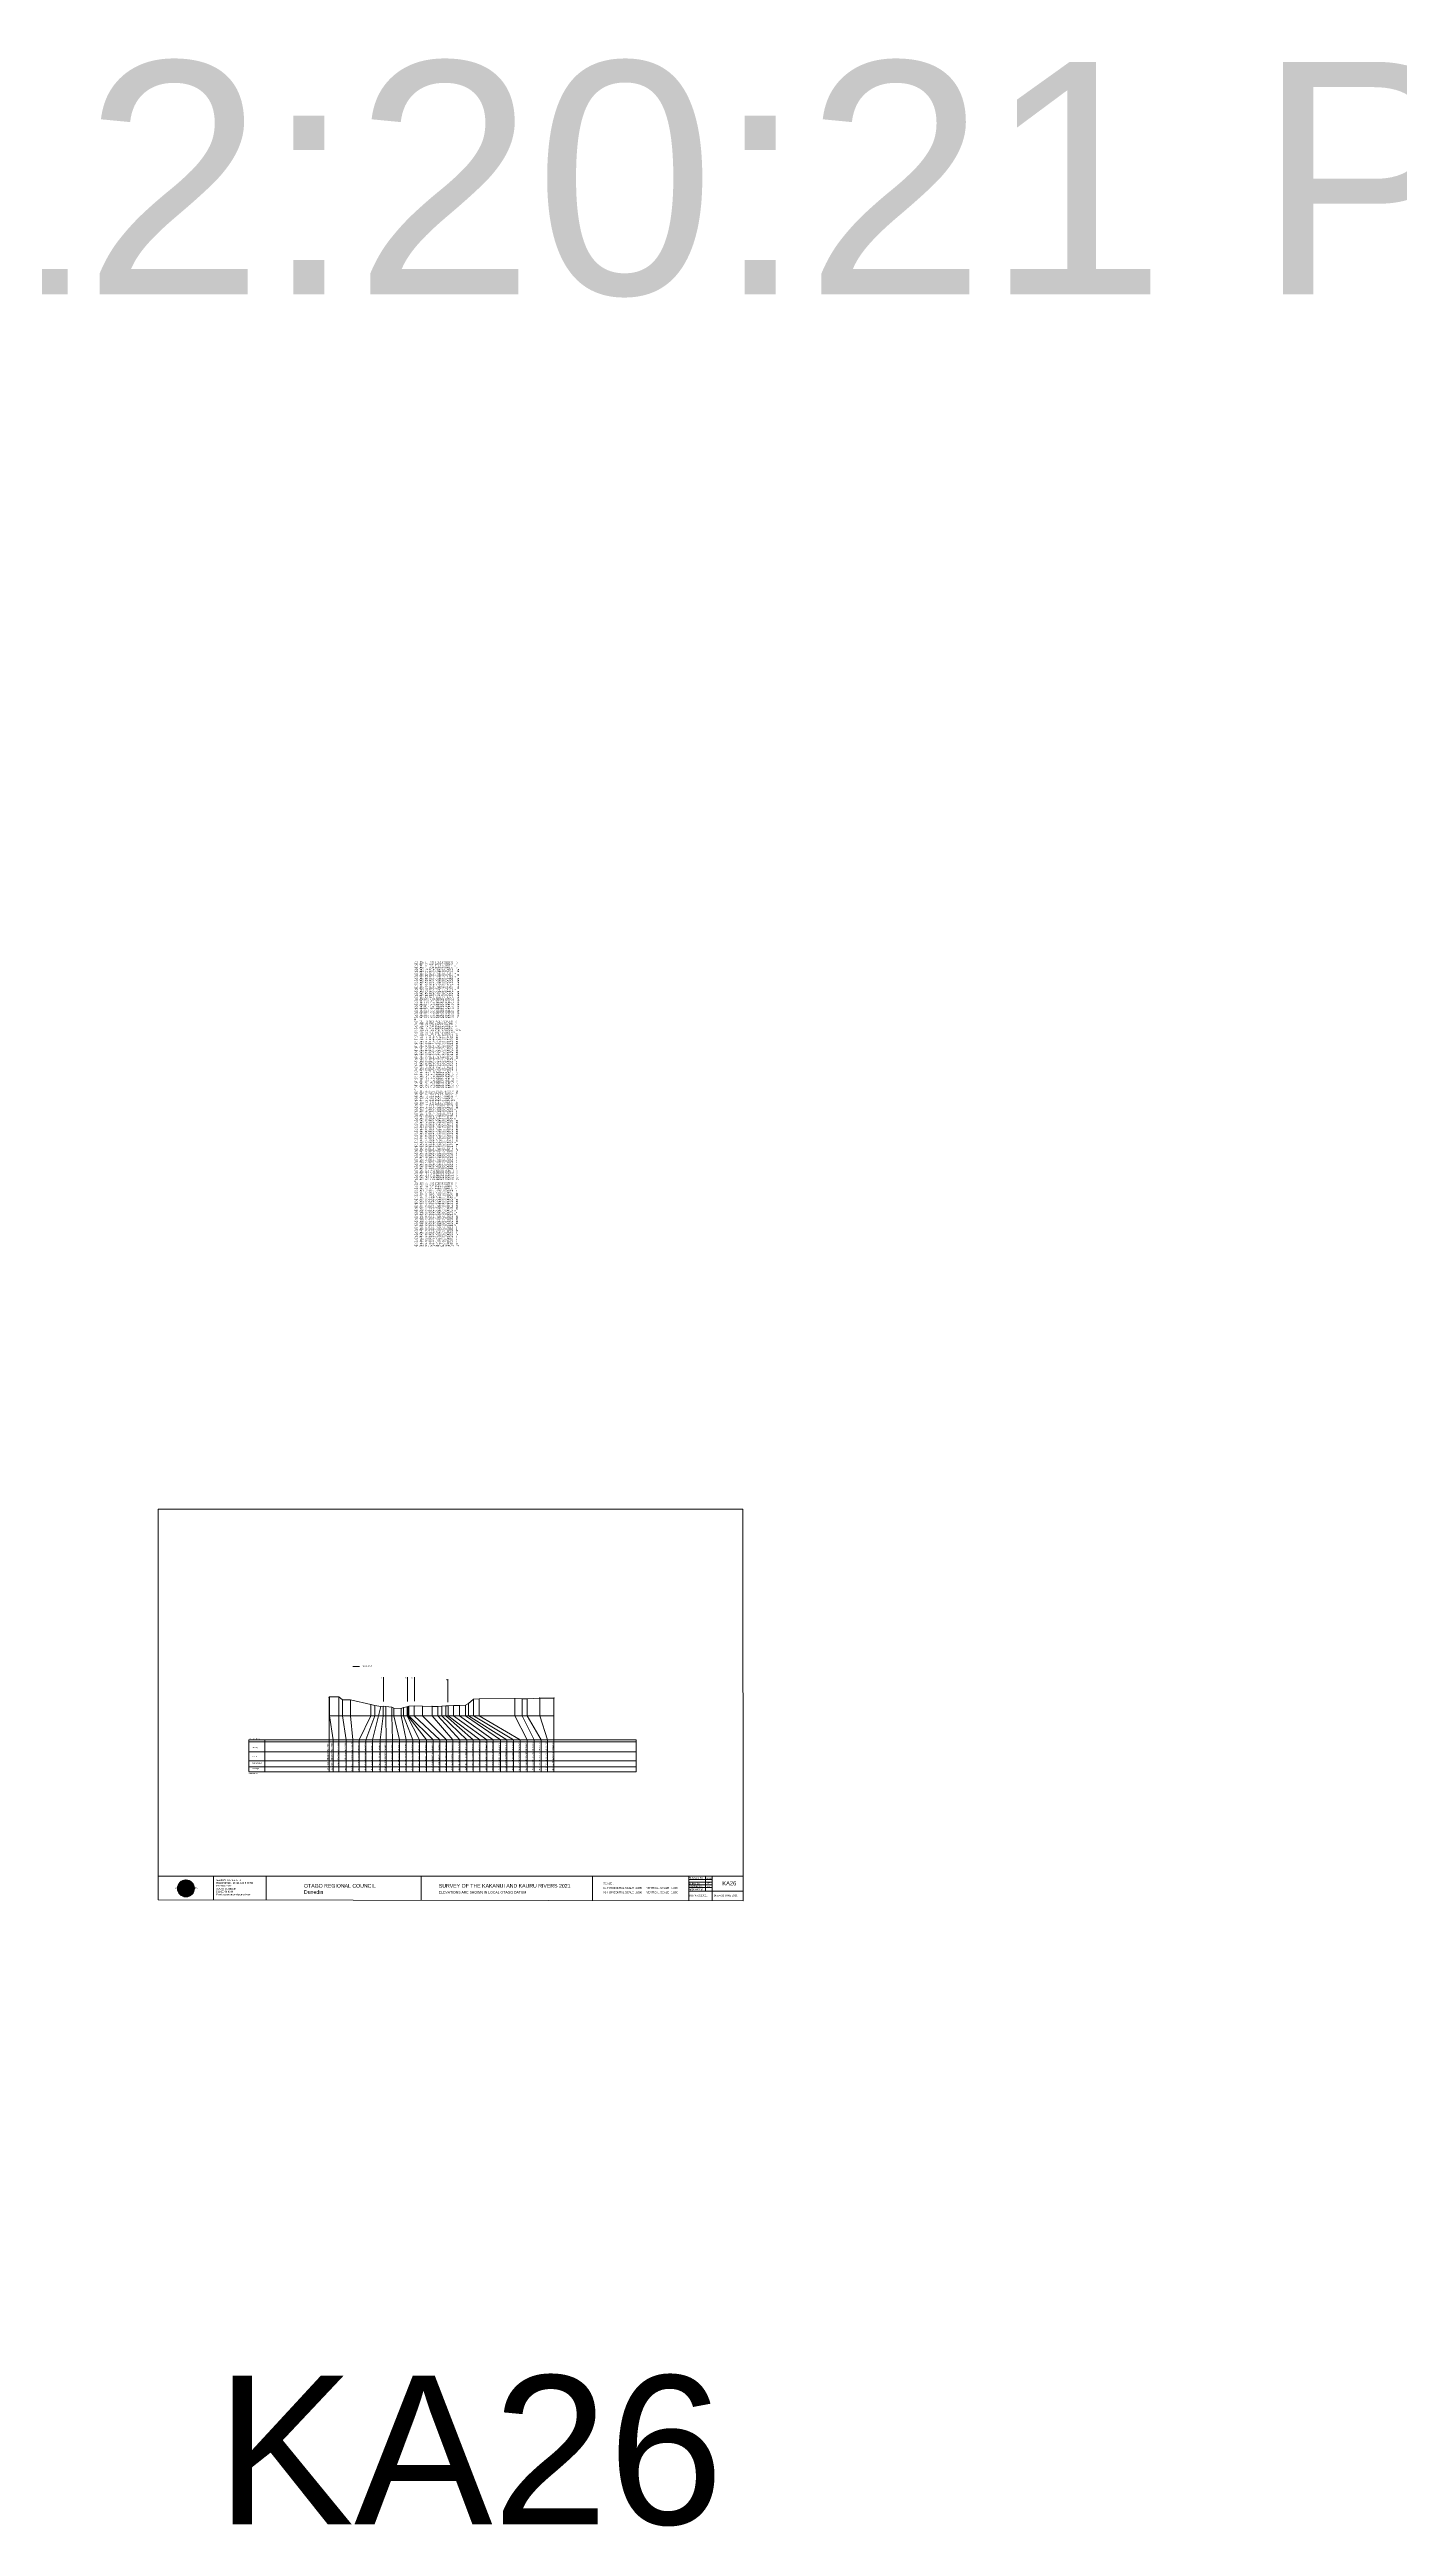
# Model space of a CAD drawing. Header units: millimetres. Extents: x -4102225 to 9709333, y -443196 to 2258209.
# Drawn here: x -620504 to -39475, y -213584 to 852398 of the extents above; entities that cross this region are included whole.
import ezdxf

# ---------------------------------------------------------------- set-up
doc = ezdxf.new("R2010")
doc.units = ezdxf.units.MM
doc.header["$PDMODE"] = 35
doc.header["$PDSIZE"] = 20
doc.layers.get('0').update_dxf_attribs({"lineweight": 0})
doc.layers.add('geo', color=7, linetype='Continuous', lineweight=0)
doc.styles.get("Standard").update_dxf_attribs({"font": 'arial.ttf'})

# ---------------------------------------------------------------- blocks, each defined once
blk = doc.blocks.new('Geomatics_Circle_SPT')
at = {"layer": 'geo', "color": 2, "linetype": 'Continuous', "lineweight": 0}
for p, q in [((0, 25.2), (-25.2, 0)), ((-24.7, 4.9), (-4.9, 24.7)), ((-24.7, -4.9), (4.9, 24.7)), ((4.9, -24.7), (-24.7, 4.9)), ((-24.7, 0), (0, -24.7)), ((-9.7, 23.3), (-23.3, 9.6)), ((9.7, 23.3), (-23.3, -9.7)), ((-23.3, 9.7), (9.7, -23.3)), ((-21, 14), (-14, 21)), ((-21, -14), (14, 21)), ((14, -21), (-21, 14)), ((0, 0), (-17.8, 17.8)), ((0, 0), (-17.8, -17.8)), ((-14, 21), (21, -14)), ((21, 14), (-14, -21)), ((23.3, -9.7), (-9.7, 23.3)), ((-9.7, -23.3), (23.3, 9.7)), ((-4.9, 24.7), (24.7, -4.9)), ((24.7, 4.9), (-4.9, -24.7)), ((25.2, 0), (0, 25.2)), ((0, 0), (17.8, 17.8)), ((0, 0), (17.8, -17.8)), ((0, -24.8), (25.2, 0)), ((4.9, 24.7), (24.7, 4.9)), ((23.3, 9.7), (9.7, 23.3)), ((14, 21), (21, 14)), ((17.8, 18.1), (17.8, 18.1)), ((-4.9, -24.7), (-24.7, -4.9)), ((-23.3, -9.7), (-9.7, -23.3)), ((-14, -21), (-21, -14)), ((-17.8, -17.8), (-17.8, -17.8)), ((24.7, -4.9), (4.9, -24.7)), ((4.9, -24.7), (4.9, -24.7)), ((9.7, -23.3), (23.3, -9.7)), ((21, -14), (14, -21)), ((18.1, -17.8), (18.1, -17.8))]:
    blk.add_line(p, q, dxfattribs=at)
at = {"layer": 'geo', "color": 1, "linetype": 'Continuous', "lineweight": 0}
for p, q in [((-25.2, 0), (9.7, 23.3)), ((-25.2, 0), (-9.6, 23.3)), ((-25.2, 0), (23.3, 9.7)), ((-25.2, 0), (-23.3, 9.7)), ((-23.3, -9.7), (-25.2, 0)), ((-9.6, -23.3), (-25.2, 0)), ((9.7, -23.3), (-25.2, 0)), ((-4.9, 24.8), (-24.7, -4.9)), ((4.9, 24.7), (-24.7, 4.9)), ((14, 21), (-24.7, -4.9)), ((-14, 21), (-24.7, 4.9)), ((21, 14), (-24.7, 4.9)), ((-21, 14), (-24.7, -4.9)), ((0, 0), (-24.7, 4.9)), ((-24.7, 4.9), (-21, -14)), ((-24.7, 4.9), (-4.9, -24.7)), ((-24.7, 4.9), (14, -21)), ((-24.7, 4.9), (-24.7, 4.9)), ((0, 0), (-24.7, -4.9)), ((-23.3, 9.7), (0, 25.2)), ((-23.3, -9.6), (0, 25.2)), ((-23.3, -9.6), (17.8, 17.8)), ((-23.3, 9.7), (-17.8, 17.9)), ((-23.3, -9.6), (-17.8, 17.9)), ((-23.3, 9.7), (17.8, 17.8)), ((-17.8, -17.8), (-23.3, 9.7)), ((0, -25.2), (-23.3, 9.7)), ((-23.3, 9.7), (17.8, -17.8)), ((-23.3, 9.7), (25.2, 0)), ((-23.3, 9.4), (-23.3, 9.4)), ((-23.3, -9.7), (25.2, 0)), ((4.9, 24.8), (-21, -14)), ((-4.9, 24.7), (-21, 14)), ((14, 21), (-21, 14)), ((-14, 21), (-21, -14)), ((0, 0), (-21, 14)), ((-21, 14), (-14, -21)), ((-21, 14), (4.9, -24.7)), ((-21, 14), (-21, 14)), ((24.7, 4.9), (-21, 14)), ((0, 0), (-21, -14)), ((-17.9, 17.6), (-17.9, 17.6)), ((-17.8, 17.8), (9.7, 23.3)), ((-17.8, 17.8), (-9.6, 23.3)), ((-17.8, -17.8), (9.7, 23.3)), ((-17.8, -17.8), (-9.7, 23.3)), ((-9.7, -23.3), (-17.8, 17.8)), ((-17.8, 17.8), (9.7, -23.3)), ((-17.8, 17.8), (23.3, -9.6)), ((-17.8, 17.8), (23.3, 9.7)), ((-17.8, -17.8), (23.3, 9.7)), ((4.9, 24.7), (-14, 21)), ((-4.9, 24.7), (-14, -20.9)), ((0, 0), (-14, 21)), ((-14, 21), (-4.9, -24.7)), ((-14, 21), (-14, 21)), ((24.7, -4.9), (-14, 21)), ((21, 14), (-14, 21)), ((-14, -21), (24.7, 4.9)), ((0, 0), (-14, -21)), ((-9.8, 23.1), (-9.8, 23.1)), ((-9.7, 23.3), (0, 25.2)), ((-9.7, 23.3), (0, -25.2)), ((-9.7, -23.3), (0, 25.2)), ((-9.6, 23.3), (17.8, -17.8)), ((-9.6, 23.3), (25.2, 0)), ((-9.6, 23.3), (17.8, 17.8)), ((-9.6, -23.3), (17.8, 17.9)), ((25.2, 0), (-9.6, -23.3)), ((0, 0), (-4.9, 24.7)), ((-4.9, 24.7), (-4.9, 24.7)), ((21, -14), (-4.9, 24.7)), ((24.8, 4.9), (-4.9, 24.7)), ((14, 21), (-4.9, 24.7)), ((-4.9, -24.7), (21, 14)), ((0, 0), (-4.9, -24.7)), ((-0.2, 25.1), (-0.2, 25.1)), ((0, 25.2), (9.7, -23.3)), ((0, 25.2), (23.3, -9.7)), ((0, 25.2), (23.3, 9.7)), ((0, 25.2), (9.7, 23.3)), ((0, 0), (4.9, 24.7)), ((0, -25.2), (9.7, 23.3)), ((0, 0), (14, 21)), ((0, 0), (21, 14)), ((23.3, 9.7), (0, -25.2)), ((0, 0), (24.8, 4.9)), ((0, 0), (4.9, -24.7)), ((0, 0), (14, -21)), ((0, 0), (21, -14)), ((0, 0), (24.8, -4.9)), ((21, 14), (4.9, 24.8)), ((14, -21), (4.9, 24.7)), ((24.7, -4.9), (4.9, 24.7)), ((4.9, 24.7), (4.9, 24.7)), ((4.9, -24.7), (14, 21)), ((4.9, -24.7), (24.7, 4.9)), ((9.4, 23.3), (9.4, 23.3)), ((9.7, 23.3), (17.8, -17.8)), ((9.7, 23.3), (25.2, 0)), ((9.7, 23.3), (17.8, 17.9)), ((17.8, 17.8), (9.7, -23.3)), ((25.2, 0), (9.7, -23.3)), ((21, -14), (14, 21)), ((24.7, 4.9), (14, 21)), ((14, 21), (14, 21)), ((14, -21), (21, 14)), ((17.6, 17.9), (17.6, 17.9)), ((17.8, 17.8), (23.3, -9.7)), ((17.8, 17.8), (23.3, 9.7)), ((23.3, 9.7), (17.8, -17.8)), ((24.7, -4.9), (21, 14)), ((21, 14), (21, 14)), ((21, -14), (24.7, 4.9)), ((23.1, 9.8), (23.1, 9.8)), ((23.3, 9.7), (25.2, 0)), ((25.2, 0), (23.3, -9.6)), ((24.7, 4.9), (24.7, 4.9)), ((25.1, 0.2), (25.1, 0.2)), ((-25.2, 0), (23.3, -9.7)), ((-25.1, -0.2), (-25.1, -0.2)), ((-24.7, -4.9), (-24.7, -4.9)), ((-24.7, -4.9), (-14, -21)), ((-24.7, -4.9), (4.9, -24.7)), ((-24.7, -4.9), (21, -14)), ((-17.8, -17.8), (-23.3, -9.7)), ((0, -25.2), (-23.3, -9.6)), ((17.8, -17.8), (-23.3, -9.6)), ((-23.1, -9.8), (-23.1, -9.8)), ((-21, -14), (24.7, -4.9)), ((-21, -14), (-21, -14)), ((-21, -14), (-4.9, -24.7)), ((-21, -14), (14, -21)), ((23.3, -9.7), (-17.8, -17.8)), ((-9.6, -23.3), (-17.8, -17.8)), ((9.7, -23.3), (-17.8, -17.8)), ((-17.6, -17.9), (-17.6, -17.9)), ((-14, -21), (21, -14)), ((-14, -21), (-14, -21)), ((-14, -21), (4.9, -24.7)), ((17.8, -17.8), (-9.7, -23.3)), ((0, -25.2), (-9.7, -23.3)), ((-9.4, -23.3), (-9.4, -23.3)), ((-4.9, -24.7), (24.7, -4.9)), ((-4.9, -24.7), (14, -21)), ((-4.9, -24.7), (-4.9, -24.7)), ((23.3, -9.6), (0, -25.2)), ((9.7, -23.3), (0, -25.2)), ((0.2, -25.1), (0.2, -25.1)), ((4.9, -24.7), (21, -14)), ((4.9, -24.7), (4.9, -24.7)), ((17.8, -17.8), (9.7, -23.3)), ((9.8, -23.1), (9.8, -23.1)), ((14, -21), (24.7, -4.9)), ((14, -21), (14, -21)), ((23.3, -9.6), (17.8, -17.8)), ((17.9, -17.6), (17.9, -17.6)), ((21, -14), (21, -14)), ((23.3, -9.4), (23.3, -9.4)), ((24.7, -4.9), (24.7, -4.9))]:
    blk.add_line(p, q, dxfattribs=at)
at = {"layer": 'geo', "color": 114, "linetype": 'Continuous', "lineweight": 0}
for p, q in [((17.9, 17.8), (-25.2, 0)), ((-24.7, 4.9), (14, 21)), ((-24.7, -4.9), (21, 14)), ((-14, -21), (-24.7, 4.9)), ((9.7, 23.3), (-23.3, 9.7)), ((0, 0), (-23.3, 9.7)), ((-23.3, 9.7), (-9.7, -23.3)), ((0, 0), (-23.3, -9.7)), ((-4.9, -24.7), (-21, 14)), ((-20.9, 14), (4.9, 24.7)), ((24.8, 4.9), (-20.9, -14)), ((0, 25.2), (-17.8, 17.8)), ((-17.8, 17.8), (0, -25.2)), ((-14, 21), (-4.9, 24.7)), ((4.9, -24.7), (-14, 21)), ((0, 0), (-9.7, 23.3)), ((0, 0), (-9.7, -23.3)), ((-4.9, 24.7), (14, -21)), ((17.8, -17.8), (0, 25.2)), ((0, 0), (9.7, 23.3)), ((0, 0), (23.3, 9.7)), ((0, 0), (9.7, -23.3)), ((0, 0), (23.3, -9.7)), ((4.9, 24.7), (21, -14)), ((23.3, -9.7), (9.7, 23.3)), ((14, 21), (24.7, -4.9)), ((25.2, 0), (17.8, 17.8)), ((21, 14), (24.7, 4.9)), ((-25.2, 0), (-17.8, -17.8)), ((-21, -14), (-24.7, -4.9)), ((-17.8, -17.8), (25.2, 0)), ((24.8, -4.9), (-14, -21)), ((-9.6, -23.3), (23.3, -9.7)), ((21, -14), (-4.9, -24.8)), ((0, -25.2), (17.9, -17.8)), ((14, -21), (4.9, -24.8))]:
    blk.add_line(p, q, dxfattribs=at)
at = {"layer": 'geo', "color": 250, "linetype": 'Continuous', "lineweight": 0}
for p, q in [((0, 0), (-25.2, 0)), ((24.7, 4.9), (-24.7, 4.9)), ((-24.7, 4.9), (-24.7, -4.9)), ((-23.3, 9.7), (23.3, 9.7)), ((-23.3, 9.7), (-23.3, 9.7)), ((-23.3, -9.7), (-23.3, 9.7)), ((21, 14), (-21, 14)), ((-21, 14), (-21, -14)), ((-17.8, 17.8), (17.8, 17.8)), ((-17.8, -17.8), (-17.8, 17.8)), ((-14, 21), (-14, 21)), ((14, 21), (-14, 21)), ((-14, 20.9), (-14, -21)), ((-9.7, 23.3), (9.7, 23.3)), ((-9.7, -23.3), (-9.7, 23.3)), ((-4.9, 24.7), (4.9, 24.7)), ((-4.9, 24.7), (-4.9, -24.7)), ((0, 0), (0, 25.2)), ((0, 0), (0, -25.2)), ((0, 0), (25.2, 0)), ((4.9, 24.7), (4.9, -24.7)), ((9.7, -23.3), (9.7, 23.3)), ((14, 21), (14, -21)), ((17.8, -17.8), (17.8, 17.8)), ((21, 14), (21, 14)), ((21, -14), (21, 14)), ((23.3, 9.7), (23.3, -9.7)), ((24.7, 4.9), (24.7, 4.9)), ((24.7, -4.9), (24.7, 4.9)), ((-24.7, -4.9), (24.7, -4.9)), ((23.3, -9.7), (-23.3, -9.7)), ((-21, -14), (21, -14)), ((17.8, -17.8), (-17.8, -17.8)), ((-14, -21), (14, -21)), ((9.7, -23.3), (-9.7, -23.3)), ((-4.9, -24.7), (4.9, -24.7))]:
    blk.add_line(p, q, dxfattribs=at)
blk = doc.blocks.new('GeomaticsNZ TITLE BLOCK')
at = {"color": 7, "linetype": 'Continuous', "lineweight": 0}
for p, q in [((0, 95), (0, 1579)), ((0, 1579), (2363, 1579)), ((2363, 1579), (2364, 95)), ((2364, 95), (0, 95)), ((0, 95), (0, 0)), ((0, 0), (2364, -4)), ((16, 95), (2364, 95)), ((224, 95), (224, 0)), ((2364, 95), (383, 95)), ((436, 95), (436, -1)), ((1063, 95), (1063, -2)), ((1755, 95), (1755, -3)), ((2144, 95), (2144, -3)), ((2144, 82), (2239, 82)), ((2144, 71), (2239, 71)), ((2144, 60), (2239, 60)), ((2144, 49), (2239, 49)), ((2144, 35), (2364, 35)), ((2212, 95), (2212, 36)), ((2239, 95), (2239, -3)), ((2364, -4), (2364, 95))]:
    blk.add_line(p, q, dxfattribs=at)
at = {"color": 7, "linetype": 'Continuous', "lineweight": 0, "xscale": 1.36, "yscale": 1.36, "zscale": 1.36}
blk.add_blockref('Geomatics_Circle_SPT', (112, 46), dxfattribs=at)
at = {"color": 7, "linetype": 'Continuous', "lineweight": 0}
for s, p in [('PK&RR', (2213, 85)), ('ST', (2220, 64)), ('PK', (2220, 51))]:
    blk.add_text(s, height=5, dxfattribs=at).set_placement(p)
at = {"color": 7, "linetype": 'Continuous', "lineweight": 0, "attachment_point": 1}
for s, width, heights, insert, char_height in [('{\\C256;Geomatics N.Z. LTD                   }', 125.08, [15.8], (69, 50), 7), ('{\\C256;GEOMATICS N.Z. LTD                   \\PTELEPHONE:  M 021 023 6 00 55;\\PPO BOX 2177\\PSOUTH DUNEDIN\\PDUNEDIN 9044\\PEmail: geomaticsnz@gmail.com}', 3535.73, [94.7], (234, 83), 7), ('{\\C256;OTAGO REGIONAL COUNCIL\\PDunedin}', 3535.73, [0], (589, 64), 15), ('{\\C256;SURVEY OF THE KAKANUI AND KAURU RIVERS 2021}', 3535.73, [0], (1134, 64), 15), ('{\\C256;ELEVATIONS ARE SHOWN IN LOCAL OTAGO DATUM}', 3535.73, [0], (1134, 35), 10), ('{\\C256;Surveyed by:}', 3535.73, [0], (2145, 92), 7), ('{\\C256;Checked by:}', 3535.73, [0], (2145, 59), 7), ('{\\C256;Approved by:}', 3535.73, [0], (2145, 46), 7), ('{\\C256;JOB No 0032021}', 3535.73, [0], (2145, 21), 7), ('{\\C256;Drawn by:}', 3535.73, [0], (2146, 70), 7), ('{\\C256;Drawn:16-JUNE-2021}', 3535.73, [0], (2245, 21), 7)]:
    blk.add_mtext_dynamic_manual_height_columns(s, width=width, gutter_width=159, heights=heights, dxfattribs=dict(at, insert=insert, char_height=char_height))
blk = doc.blocks.new('A$Cb97534b7')
at = {"color": 5, "linetype": 'Continuous', "lineweight": 0}
blk.add_text('Thursday, 5 August 2021 12:20:21 PM', height=100000, dxfattribs=at).set_placement((0, 29400))

msp = doc.modelspace()

# ---------------------------------------------------------------- linework, layer by layer
at = {"color": 1, "lineweight": 0}
msp.add_line((-490009.432, 156500.44), (-487102.702, 156500.44), dxfattribs=at)
at = {"color": 7, "lineweight": 0}
for p, q in [((-476762.978, 141499.526), (-476762.978, 151858.164)), ((-466392.987, 141502.978), (-466392.987, 151855.087)), ((-463471.391, 141645.025), (-463471.391, 151855.087)), ((-449047.015, 141106.233), (-449047.015, 151019.063)), ((-534708.717, 125000), (-534708.717, 124453.037)), ((-527806.375, 125000), (-527806.375, 111175.74)), ((-367943.806, 125000), (-367943.806, 111175.74))]:
    msp.add_line(p, q, dxfattribs=at)
for p, q in [((-500199.741, 143247), (-500199.741, 111175.74)), ((-500023.133, 143437), (-500023.133, 135295.272)), ((-495928.021, 143407), (-495928.021, 111175.74)), ((-494454.789, 142167), (-494454.789, 135295.272)), ((-491016.091, 142137), (-491016.091, 135295.272)), ((-482151.333, 140106), (-482151.333, 135295.272)), ((-480549.645, 139756), (-480549.645, 135295.272)), ((-476928.597, 139396), (-476928.597, 135295.272)), ((-475740.276, 139276), (-475740.276, 135295.272)), ((-473165.576, 139056), (-473165.576, 135295.272)), ((-468195.724, 138916), (-468195.724, 135295.272)), ((-466538.631, 139216), (-466538.631, 135295.272)), ((-466233.838, 139346), (-466233.838, 135295.272)), ((-465871.709, 139446), (-465871.709, 135295.272)), ((-463539.548, 139596), (-463539.548, 135295.272)), ((-459983.488, 139436), (-459983.488, 135295.272)), ((-455881.21, 139366), (-455881.21, 135295.272)), ((-453306.639, 139336), (-453306.639, 135295.272)), ((-451662.885, 139416), (-451662.885, 135295.272)), ((-449968.125, 139546), (-449968.125, 135295.272)), ((-448977.39, 139646), (-448977.39, 135295.272)), ((-446663.411, 139766), (-446663.411, 135295.272)), ((-444047.493, 139686), (-444047.493, 135295.272)), ((-441438.712, 139876), (-441438.712, 135295.272)), ((-440103.631, 140546), (-440103.631, 135295.272)), ((-438071.884, 142416), (-438071.884, 135295.272)), ((-435549.6, 142596), (-435549.6, 135295.272)), ((-420182.16, 142795), (-420182.16, 135295.272)), ((-417064.969, 142535), (-417064.969, 135295.272)), ((-414957.878, 142615), (-414957.878, 135295.272)), ((-409541.833, 142945), (-409541.833, 135295.272)), ((-403382.188, 142955), (-403382.188, 111175.74)), ((-500199.741, 135295.272), (-403382.188, 135295.272)), ((-500023.133, 135295.272), (-498400.827, 125000)), ((-494454.789, 135295.272), (-492809.236, 125000)), ((-491016.091, 135295.272), (-489965.19, 125000)), ((-482151.333, 135295.272), (-487187.994, 125000)), ((-480549.645, 135295.272), (-484299.07, 125000)), ((-476928.597, 135295.272), (-478206.049, 125000)), ((-475740.276, 135295.272), (-475580.651, 125000)), ((-473165.576, 135295.272), (-472839.51, 125000)), ((-472323.93, 138536), (-472323.93, 135295.272)), ((-472323.93, 135295.272), (-469887.077, 125000)), ((-469095.663, 138466), (-469095.663, 135295.272)), ((-469095.663, 135295.272), (-467018.217, 125000)), ((-468195.724, 135295.272), (-464125.642, 125000)), ((-466538.631, 135295.272), (-461228.04, 125000)), ((-466233.838, 135295.272), (-458253.29, 125000)), ((-465871.709, 135295.272), (-455410.009, 125000)), ((-463539.548, 135295.272), (-452461.426, 125000)), ((-459983.488, 135295.272), (-449713.86, 125000)), ((-455881.21, 135295.272), (-446858.96, 125000)), ((-453306.639, 135295.272), (-443873.024, 125000)), ((-451662.885, 135295.272), (-440920.879, 125000)), ((-449968.125, 135295.272), (-438126.204, 125000)), ((-448977.39, 135295.272), (-435246.835, 125000)), ((-446663.411, 135295.272), (-432226.32, 125000)), ((-444047.493, 135295.272), (-429572.792, 125000)), ((-441438.712, 135295.272), (-426439.361, 125000)), ((-440103.631, 135295.272), (-423692.594, 125000)), ((-438071.884, 135295.272), (-420826.852, 125000)), ((-435549.6, 135295.272), (-417982.972, 125000)), ((-420182.16, 135295.272), (-414985.417, 125000)), ((-417064.969, 135295.272), (-411895.621, 125000)), ((-414957.878, 135295.272), (-408872.076, 125000)), ((-409541.833, 135295.272), (-406199.649, 125000)), ((-534708.717, 119828.492), (-367943.806, 119828.492)), ((-498400.827, 125000), (-498400.827, 111175.74)), ((-492809.236, 111175.74), (-492809.236, 125000)), ((-489965.19, 111175.74), (-489965.19, 125000)), ((-487187.994, 111175.74), (-487187.994, 125000)), ((-484299.07, 111175.74), (-484299.07, 125000)), ((-481442.062, 111175.74), (-481442.062, 125000)), ((-478206.049, 111175.74), (-478206.049, 125000)), ((-475580.651, 111175.74), (-475580.651, 125000)), ((-472839.51, 111175.74), (-472839.51, 125000)), ((-469887.077, 111175.74), (-469887.077, 125000)), ((-467018.217, 111175.74), (-467018.217, 125000)), ((-464125.642, 111175.74), (-464125.642, 125000)), ((-461228.04, 111175.74), (-461228.04, 125000)), ((-458253.29, 111175.74), (-458253.29, 125000)), ((-455410.009, 111175.74), (-455410.009, 125000)), ((-452461.426, 111175.74), (-452461.426, 125000)), ((-449713.86, 111175.74), (-449713.86, 125000)), ((-446858.96, 111175.74), (-446858.96, 125000)), ((-443873.024, 111175.74), (-443873.024, 125000)), ((-440920.879, 111175.74), (-440920.879, 125000)), ((-438126.204, 111175.74), (-438126.204, 125000)), ((-435246.835, 111175.74), (-435246.835, 125000)), ((-432226.32, 111175.74), (-432226.32, 125000)), ((-429572.792, 111175.74), (-429572.792, 125000)), ((-426439.361, 111175.74), (-426439.361, 125000)), ((-423692.594, 111175.74), (-423692.594, 125000)), ((-420826.852, 111175.74), (-420826.852, 125000)), ((-417982.972, 111175.74), (-417982.972, 125000)), ((-414985.417, 111175.74), (-414985.417, 125000)), ((-411895.621, 111175.74), (-411895.621, 125000)), ((-408872.076, 125000), (-408872.076, 111175.74)), ((-406199.649, 125000), (-406199.649, 111175.74)), ((-534708.717, 115970.333), (-367943.806, 115970.333)), ((-534708.717, 113366.063), (-367943.806, 113366.063)), ((-534708.717, 111175.74), (-367943.806, 111175.74))]:
    msp.add_line(p, q)
at = {"lineweight": 0}
for p, q in [((-534708.717, 125000), (-367943.806, 125000)), ((-534708.717, 124153.568), (-367943.806, 124153.568))]:
    msp.add_line(p, q, dxfattribs=at)
at = {"color": 7, "lineweight": 0, "transparency": 33554687}
msp.add_line((-534708.717, 124453.037), (-534708.717, 111302.518), dxfattribs=at)
at = {"color": 1}
msp.add_lwpolyline([(-500199.741, 143247), (-500023.133, 143437), (-495928.021, 143407), (-494454.789, 142167), (-491016.091, 142167), (-482151.333, 140106), (-480549.645, 139756), (-477942.545, 139356), (-476928.597, 139396), (-475740.276, 139276), (-473165.576, 139056), (-472323.93, 138536), (-469095.663, 138466), (-468195.724, 138916), (-466538.631, 139216), (-466233.838, 139346), (-465871.709, 139446), (-463539.548, 139596), (-459983.488, 139436), (-455881.21, 139366), (-453306.639, 139336), (-451662.885, 139416), (-449968.125, 139546), (-448977.39, 139646), (-446663.411, 139766), (-444047.493, 139686), (-441438.712, 139876), (-440103.631, 140546), (-438071.884, 142416), (-435549.6, 142596), (-420182.16, 142795), (-417064.969, 142535), (-414957.878, 142615), (-409541.833, 142945), (-403382.188, 142955)], dxfattribs=at)
msp.add_lwpolyline([(-477942.545, 139356), (-481442.062, 125000)])
for p in [(-500199.741, 143247), (-500023.133, 143437), (-495928.021, 143407), (-494454.789, 142167), (-491016.091, 142137), (-482151.333, 140106), (-480549.645, 139756), (-477942.545, 139356), (-476928.597, 139396), (-475740.276, 139276), (-473165.576, 139056), (-468195.724, 138916), (-466538.631, 139216), (-466233.838, 139346), (-465871.709, 139446), (-463539.548, 139596), (-459983.488, 139436), (-455881.21, 139366), (-453306.639, 139336), (-451662.885, 139416), (-449968.125, 139546), (-448977.39, 139646), (-446663.411, 139766), (-444047.493, 139686), (-441438.712, 139876), (-440103.631, 140546), (-438071.884, 142416), (-435549.6, 142596), (-420182.16, 142795), (-417064.969, 142535), (-414957.878, 142615), (-409541.833, 142945), (-403382.188, 142955), (-472323.93, 138536), (-469095.663, 138466)]:
    msp.add_point(p)

# ---------------------------------------------------------------- block references
msp.add_blockref('A$Cb97534b7', (-2283220.414, 717675.265))
at = {"color": 7, "lineweight": 0, "xscale": 106.5053773992074, "yscale": 106.5053773992074, "zscale": 106.5053773992074}
msp.add_blockref('GeomaticsNZ TITLE BLOCK', (-573717.828, 56119.722), dxfattribs=at)

# ---------------------------------------------------------------- texts
at = {"color": 40, "true_color": 0xf8d731}
for s, p in [('KA23  14079    3.1   146.04  1428364.67  5004814.84        SH', (-463605.081, 459424.087)), ('KA23  14080    3.5   146.13  1428364.67  5004814.48        SH', (-463605.081, 458627.563)), ('KA23  14081    6.6   142.20  1428364.06  5004811.42   W', (-463605.081, 457837.17)), ('KA23  14082    7.1   142.04  1428363.60  5004811.01        SH', (-463605.081, 457040.645)), ('KA23  14083   12.0   141.65  1428362.50  5004806.22        SH', (-463605.081, 456244.121)), ('KA23  14084   14.8   141.53  1428361.93  5004803.48        SH', (-463605.081, 455447.597)), ('KA23  14085   20.2   142.13  1428360.55  5004798.27   W', (-463605.081, 454657.204)), ('KA23  14086   22.0   142.65  1428360.29  5004796.43        SH', (-463605.081, 453860.679)), ('KA23  14087   25.0   142.54  1428359.46  5004793.56   W', (-463605.081, 453070.286)), ('KA23  14088   29.3   142.33  1428358.86  5004789.29        SH', (-463605.081, 452273.762)), ('KA23  14089   33.9   142.32  1428357.56  5004784.92        SH', (-463605.081, 451477.238)), ('KA23  14090   38.5   142.33  1428356.56  5004780.37        SH', (-463605.081, 450680.713)), ('KA23  14091   44.1   142.36  1428355.42  5004774.94        SH', (-463605.081, 449884.189)), ('KA23  14092   50.7   142.36  1428354.08  5004768.47        SH', (-463605.081, 449087.665)), ('KA23  14093   57.8   142.55  1428352.36  5004761.59        SH', (-463605.081, 448291.14)), ('KA23  14094   61.8   142.71  1428351.31  5004757.66   W', (-463605.081, 447500.747)), ('KA23  14095   72.4   143.10  1428348.86  5004747.34        SH', (-463605.081, 446704.223)), ('KA23  14096   80.9   143.55  1428347.09  5004739.08        SH', (-463605.081, 445907.699)), ('KA23  14097   91.6   143.67  1428344.57  5004728.62        SH', (-463605.081, 445111.174)), ('KA23  14098   95.1   144.21  1428343.87  5004725.24        SH', (-463605.081, 444314.65)), ('KA23  14099  102.5   144.28  1428341.69  5004718.12        SH', (-463605.081, 443518.126)), ('KA23  14100  117.4   146.31  1428337.01  5004703.95        SH', (-463605.081, 442721.601)), ('KA23  14101  117.8   142.80  1428339.17  5004703.02        SH', (-463605.081, 441925.077)), ('KA23  14102  129.0   143.98  1428330.83  5004693.56        SH', (-463605.081, 441128.553)), ('KA23  14103  141.5   144.41  1428330.06  5004680.84        SH', (-463605.081, 440332.028)), ('KA23  14104  150.5   144.25  1428331.93  5004671.16        SH', (-463605.081, 439535.504)), ('KA23  14105  155.9   143.76  1428333.35  5004665.27        SH', (-463605.081, 438738.98)), ('KA23  14106  163.3   143.51  1428327.75  5004658.98        SH', (-463605.081, 437942.455)), ('KA23  14107  167.6   143.45  1428325.76  5004654.98        SH', (-463605.081, 437145.931)), ('31', (-463584.428, 434768.62)), ('KA23  14108  176.2   143.47  1428326.25  5004646.03        SH', (-463605.081, 436349.407)), ('KA23  14109  183.9   145.99  1428323.81  5004638.77        F', (-463605.081, 435559.013)), ('KA24  13120    -7.4  146.24  1428509.08  5004726.38      V', (-463605.081, 433978.227)), ('KA24  13119    -3.2  143.36  1428504.91  5004722.23      V', (-463605.081, 433187.834)), ('KA24  13118     0.9  143.84  1428506.35  5004718.53      V', (-463605.081, 432397.441)), ('KA24  13117     4.9  143.77  1428503.80  5004715.37      V', (-463605.081, 431607.048)), ('KA24  13116     7.7  142.95  1428502.23  5004713.09      TB', (-463605.081, 430816.655)), ('KA24  13114     8.0  141.29  1428501.86  5004712.93      BD/BB', (-463605.081, 430020.131)), ('KA24  13115     8.1  142.00  1428502.08  5004712.68  W', (-463605.081, 429229.738)), ('KA24  13113     8.6  141.02  1428501.46  5004712.43      BD', (-463605.081, 428439.344)), ('KA24  13112    10.3  141.04  1428500.68  5004710.90      BD', (-463605.081, 427648.951)), ('KA24  13111    13.1  141.82  1428498.95  5004708.71      BD', (-463605.081, 426858.558)), ('KA24  13110    18.1  141.85  1428496.31  5004704.52      BD', (-463605.081, 426068.165)), ('KA24  13109    24.1  141.63  1428492.89  5004699.52      BD', (-463605.081, 425277.772)), ('KA24  13108    28.4  141.57  1428490.38  5004696.00      BD', (-463605.081, 424487.379)), ('KA24  13107    33.3  141.67  1428487.59  5004692.08      BD', (-463605.081, 423696.986)), ('KA24  13106    36.2  141.71  1428486.04  5004689.57      BD', (-463605.081, 422906.593)), ('KA24  13105    39.6  141.66  1428484.01  5004686.82      BD', (-463605.081, 422116.2)), ('KA24  13104    44.6  141.62  1428481.20  5004682.74      BD', (-463605.081, 421325.807)), ('KA24  13103    46.5  141.71  1428480.13  5004681.08      BD', (-463605.081, 420535.414)), ('KA24  13102    50.2  141.79  1428477.84  5004678.26      BD', (-463605.081, 419745.021)), ('KA24  13101    53.5  141.87  1428476.05  5004675.48      BD', (-463605.081, 418954.628)), ('KA24  13100    57.5  142.01  1428473.66  5004672.18      BD', (-463605.081, 418164.234)), ('KA24  13099    59.1  142.09  1428472.62  5004670.96  W', (-463605.081, 417373.841)), ('KA24  13098    60.2  142.18  1428472.08  5004670.02      S', (-463605.081, 416577.317)), ('KA24  13097    63.5  142.23  1428470.37  5004667.23      S', (-463605.081, 415780.793)), ('37', (-463584.428, 404684.633)), ('KA24  13096    72.9  142.43  1428465.18  5004659.34      S', (-463605.081, 414984.268)), ('KA24  13095    78.5  142.41  1428461.71  5004655.03      S', (-463605.081, 414187.744)), ('KA24  13094    87.3  142.27  1428456.55  5004647.81      S', (-463605.081, 413391.22)), ('KA24  13093    98.8  141.90  1428450.17  5004638.29      S', (-463605.081, 412594.695)), ('KA24  13092   106.1  141.73  1428446.69  5004631.81      S', (-463605.081, 411798.171)), ('KA24  13091   111.1  142.11  1428443.85  5004627.74      V', (-463605.081, 411007.778)), ('KA24  13090   114.7  142.43  1428441.83  5004624.74      V', (-463605.081, 410217.385)), ('KA24  13089   119.6  142.85  1428439.17  5004620.55      V', (-463605.081, 409426.992)), ('KA24  13088   123.1  142.98  1428436.13  5004618.40      V', (-463605.081, 408636.599)), ('KA24  13087   125.7  142.74  1428434.24  5004616.62      V', (-463605.081, 407846.206)), ('KA24  13086   139.3  144.29  1428427.41  5004604.77      BB', (-463605.081, 407055.813)), ('KA24  13085   143.2  145.72  1428425.18  5004601.53      TB', (-463605.081, 406265.419)), ('KA24  13084   145.8  145.87  1428423.65  5004599.52      F', (-463605.081, 405475.026)), ('KA25  13083   -24.3  143.95  1428631.77  5004653.83      TB', (-463605.081, 403894.24)), ('KA25  13082   -20.3  142.10  1428630.17  5004650.14      BB', (-463605.081, 403103.847)), ('KA25  13081     0.7  141.66  1428619.52  5004632.15      V', (-463605.081, 402313.454)), ('KA25  13080     3.8  141.38  1428617.73  5004629.52      V', (-463605.081, 401523.061)), ('KA25  13078     5.3  141.45  1428617.16  5004628.07      TB', (-463605.081, 400732.668)), ('KA25  13077     6.3  140.58  1428616.70  5004627.18  W', (-463605.081, 399942.275)), ('KA25  13079     6.8  140.06  1428616.19  5004626.95      BB', (-463605.081, 399151.882)), ('KA25  13076     8.8  139.44  1428615.28  5004625.11      BD', (-463605.081, 398361.489)), ('KA25  13075    10.1  139.61  1428614.53  5004624.09      BD', (-463605.081, 397571.096)), ('KA25  13074    12.0  139.88  1428613.28  5004622.62      BD', (-463605.081, 396780.702)), ('KA25  13073    12.6  140.62  1428613.43  5004621.79  W', (-463605.081, 395990.309)), ('KA25  13072    12.9  140.78  1428613.33  5004621.50      S', (-463605.081, 395193.785)), ('KA25  13071    14.0  141.19  1428612.78  5004620.66      S', (-463605.081, 394397.261)), ('KA25  13070    18.9  141.14  1428610.60  5004616.25      S', (-463605.081, 393600.736)), ('KA25  13069    24.4  140.93  1428608.37  5004611.17      S', (-463605.081, 392804.212)), ('KA25  13068    26.0  140.89  1428607.66  5004609.76  W', (-463605.081, 392013.819)), ('KA25  13067    27.0  140.77  1428606.59  5004609.15      BD', (-463605.081, 391223.426)), ('KA25  13066    29.0  140.80  1428605.89  5004607.27      BD', (-463605.081, 390433.033)), ('KA25  13065    34.6  140.33  1428603.47  5004602.21      BD', (-463605.081, 389642.64)), ('KA25  13064    38.3  140.48  1428600.97  5004599.31      BD', (-463605.081, 388852.247)), ('KA25  13063    42.1  140.51  1428599.30  5004595.92      BD', (-463605.081, 388061.854)), ('KA25  13062    43.6  140.21  1428599.15  5004594.35      BD', (-463605.081, 387271.461)), ('KA25  13061    44.9  140.23  1428598.32  5004593.26      BD', (-463605.081, 386481.067)), ('KA25  13060    47.3  140.31  1428597.29  5004591.08      BD', (-463605.081, 385690.674)), ('KA25  13059    49.3  140.45  1428596.20  5004589.39      BD', (-463605.081, 384900.281)), ('KA25  13058    50.3  140.44  1428595.49  5004588.69      BD', (-463605.081, 384109.888)), ('KA25  13057    52.0  140.41  1428594.55  5004587.28      BD', (-463605.081, 383319.495)), ('KA25  13056    52.6  140.48  1428594.50  5004586.55      BD', (-463605.081, 382529.102)), ('KA25  13055    53.2  140.60  1428594.33  5004586.02  W', (-463605.081, 381738.709)), ('KA25  13054    54.0  140.69  1428593.74  5004585.45      BB', (-463605.081, 380948.316)), ('KA25  13053    54.6  140.94  1428593.19  5004585.01      S', (-463605.081, 380151.792)), ('KA25  13052    55.4  141.51  1428592.57  5004584.50      S', (-463605.081, 379355.267)), ('KA25  13051    56.4  142.66  1428592.32  5004583.49      TB', (-463605.081, 378564.874)), ('KA25  13050    58.0  142.70  1428591.40  5004582.19      S', (-463605.081, 377768.35)), ('KA25  13049    62.0  142.83  1428590.20  5004578.22      S', (-463605.081, 376971.825)), ('KA25  13048    65.8  142.95  1428588.65  5004574.75      V', (-463605.081, 376181.432)), ('KA25  13047    68.9  143.15  1428585.98  5004572.71      V', (-463605.081, 375391.039)), ('KA25  13046    73.4  143.11  1428583.95  5004568.63      V', (-463605.081, 374600.646)), ('KA25  13045    77.4  143.07  1428582.04  5004565.18      V', (-463605.081, 373810.253)), ('KA25  13044    81.8  142.86  1428581.23  5004560.64      V', (-463605.081, 373019.86)), ('49', (-463565.066, 365115.929)), ('KA25  13043    83.6  142.69  1428580.51  5004558.88      V', (-463605.081, 372229.467)), ('KA25  13042    89.2  142.75  1428576.23  5004554.86      V', (-463605.081, 371439.074)), ('KA25  13041    95.1  142.23  1428574.59  5004549.06      V', (-463605.081, 370648.681)), ('KA25  13040   101.4  142.09  1428571.13  5004543.73      V', (-463605.081, 369858.288)), ('KA25  13039   106.6  141.82  1428568.71  5004539.15      V', (-463605.081, 369067.895)), ('KA25  13038   110.4  141.66  1428566.63  5004535.97      V', (-463605.081, 368277.502)), ('KA25  13037   111.9  141.35  1428565.66  5004534.77      V', (-463605.081, 367487.108)), ('KA25  13035   115.9  141.49  1428565.06  5004530.60      BB', (-463605.081, 366696.715)), ('KA25  13036   122.3  144.64  1428561.37  5004525.31      TB', (-463605.081, 365906.322)), ('KA26  13033     3.4  143.25  1428832.87  5004478.94      V', (-463605.081, 364325.536)), ('KA26  13032     3.6  143.44  1428827.67  5004474.33      V', (-463605.081, 363535.143)), ('KA26  13031     7.7  143.41  1428824.06  5004472.21      TB', (-463605.081, 362744.75)), ('KA26  13030     9.2  142.17  1428823.32  5004470.81      V', (-463605.081, 361954.357)), ('KA26  13034    12.6  142.14  1428820.10  5004469.30      V', (-463605.081, 361163.964)), ('KA26  13029    21.5  140.11  1428813.21  5004463.72      V', (-463605.081, 360373.571)), ('KA26  13028    23.1  139.76  1428812.44  5004462.13      BB', (-463605.081, 359583.178)), ('KA26  13027    25.7  139.36  1428810.23  5004460.71      SH', (-463605.081, 358786.653)), ('KA26  13026    26.7  139.40  1428809.37  5004460.16  W', (-463605.081, 357996.26)), ('KA26  13025    27.9  139.28  1428808.53  5004459.31      BD', (-463605.081, 357205.867)), ('KA26  13024    30.4  139.06  1428806.35  5004457.91      BD', (-463605.081, 356415.474)), ('KA26  13023    31.3  138.54  1428805.64  5004457.45      BD', (-463605.081, 355625.081)), ('KA26  13022    34.5  138.47  1428803.63  5004454.81      BD', (-463605.081, 354834.688)), ('KA26  13021    35.4  138.92  1428802.90  5004454.28      BD', (-463605.081, 354044.295)), ('KA26  13020    37.1  139.22  1428802.00  5004452.78      BD', (-463605.081, 353253.902)), ('KA26  13019    37.4  139.35  1428801.77  5004452.58  W', (-463605.081, 352463.509)), ('KA26  13018    37.7  139.45  1428801.37  5004452.49      S', (-463605.081, 351666.984)), ('KA26  13017    40.1  139.60  1428799.73  5004450.82  W', (-463605.081, 350876.591)), ('KA26  13016    43.6  139.44  1428796.56  5004449.06      BD', (-463605.081, 350086.198)), ('KA26  13015    47.7  139.37  1428793.18  5004446.71      BD', (-463605.081, 349295.805)), ('KA26  13014    50.3  139.34  1428791.22  5004445.04      BD', (-463605.081, 348505.412)), ('KA26  13013    51.9  139.42  1428789.98  5004443.96      BD', (-463605.081, 347715.019)), ('KA26  13012    53.6  139.55  1428788.74  5004442.80      BD', (-463605.081, 346924.626)), ('KA26  13011    54.6  139.65  1428788.05  5004442.08  W', (-463605.081, 346134.233)), ('KA26  13010    56.9  139.77  1428785.95  5004440.99      S', (-463605.081, 345337.708)), ('KA26  13009    59.6  139.69  1428784.15  5004439.06      S', (-463605.081, 344541.184)), ('KA26  13003    62.2  139.88  1428781.40  5004438.31      BB', (-463605.081, 343750.791)), ('KA26  13002    63.5  140.55  1428780.41  5004437.41      S', (-463605.081, 342954.267)), ('KA26  13000    65.5  142.42  1428778.92  5004436.02      TB', (-463605.081, 342163.874)), ('KA26  13001    68.1  142.60  1428776.51  5004435.00      V', (-463605.081, 341373.481)), ('KA26  13008    83.4  142.80  1428764.97  5004424.82      V', (-463605.081, 340583.087)), ('KA26  13007    86.5  142.54  1428762.49  5004422.93      V', (-463605.081, 339792.694)), ('KA26  13006    88.7  142.62  1428761.52  5004420.78      F', (-463605.081, 339002.301)), ('KA26  13005    94.1  142.95  1428757.46  5004417.19      SH', (-463605.081, 338205.777)), ('KA26  13004   100.2  142.96  1428752.61  5004413.39      SH', (-463605.081, 337409.253))]:
    msp.add_text(s, height=500, dxfattribs=at).set_placement(p)
at = {"color": 7, "lineweight": 0, "transparency": 33554687}
for s, height, p in [('Ground Level', 473.07414, (-485817.101, 156500.44)), ('DATUM 125.00', 473.07414, (-534775.654, 125135.982)), ('Easting', 473.0741, (-533333.533, 117527.941)), ('Northing', 473.0741, (-533264.65, 121387.343)), ('Section KA26', 473.07414, (-534775.664, 110257.825)), ('Ground Level', 473.07414, (-533316.43, 114738.63)), ('Chainage', 473.0741, (-533314.172, 112414.494))]:
    msp.add_text(s, height=height, dxfattribs=at).set_placement(p)
for s, p in [('   3.4  143.25  1428832.87  5004478.94', (-500540.665, 111346.23)), ('   3.6  143.44  1428827.67  5004474.33', (-498805.097, 111346.23)), ('   7.7  143.41  1428824.06  5004472.21', (-496008.217, 111342.479)), ('   9.2  142.17  1428823.32  5004470.81', (-493035.4, 111346.571)), ('  12.6  142.14  1428820.10  5004469.30', (-490150.551, 111299.504)), ('  21.5  140.11  1428813.21  5004463.72', (-487265.702, 111355.098)), ('  23.1  139.76  1428812.44  5004462.13', (-484380.853, 111355.098)), ('  25.7  139.36  1428810.23  5004460.71', (-481496.005, 111355.098)), ('  26.7  139.40  1428809.37  5004460.16', (-478264.953, 111355.098)), ('  27.9  139.28  1428808.53  5004459.31', (-475726.307, 111355.098)), ('  30.4  139.06  1428806.35  5004457.91', (-472841.458, 111346.23)), ('  31.3  138.54  1428805.64  5004457.45', (-469956.61, 111346.23)), ('  34.5  138.47  1428803.63  5004454.81', (-467071.761, 111346.23)), ('  35.4  138.92  1428802.90  5004454.28', (-464186.912, 111346.23)), ('  37.1  139.22  1428802.00  5004452.78', (-461302.063, 111346.23)), ('  37.4  139.35  1428801.77  5004452.58', (-458417.215, 111346.23)), ('  37.7  139.45  1428801.37  5004452.49', (-455532.366, 111346.23)), ('  40.1  139.60  1428799.73  5004450.82', (-452647.517, 111366.694)), ('  43.6  139.44  1428796.56  5004449.06', (-449762.668, 111366.694)), ('  47.7  139.37  1428793.18  5004446.71', (-446877.82, 111366.694)), ('  50.3  139.34  1428791.22  5004445.04', (-443992.971, 111346.571)), ('  51.9  139.42  1428789.98  5004443.96', (-441108.122, 111346.571)), ('  53.6  139.55  1428788.74  5004442.80', (-438223.273, 111346.571)), ('  54.6  139.65  1428788.05  5004442.08', (-435338.425, 111346.571)), ('  56.9  139.77  1428785.95  5004440.99', (-432453.576, 111346.571)), ('  59.6  139.69  1428784.15  5004439.06', (-429568.727, 111346.571)), ('  62.2  139.88  1428781.40  5004438.31', (-426683.879, 111349.3)), ('  63.5  140.55  1428780.41  5004437.41', (-423799.03, 111349.3)), ('  65.5  142.42  1428778.92  5004436.02', (-420914.181, 111349.3)), ('  68.1  142.60  1428776.51  5004435.00', (-418029.332, 111349.3)), ('  83.4  142.80  1428764.97  5004424.82', (-415144.484, 111347.253)), ('  86.5  142.54  1428762.49  5004422.93', (-412259.635, 111347.253)), ('  88.7  142.62  1428761.52  5004420.78', (-409374.786, 111347.253)), ('  94.1  142.95  1428757.46  5004417.19', (-406490.278, 111346.571)), (' 100.2  142.96  1428752.61  5004413.39', (-403605.771, 111299.504))]:
    msp.add_text(s, height=500, rotation=90).set_placement(p)
at = {"color": 7, "lineweight": 0}
for s, height, p in [('KA26', 1764.8028, (-330930, 62327.003)), ('A1 HORIZONTAL SCALE  1:200      VERTICAL SCALE   1:200 ', 823.57462, (-382258.139, 60796.818)), ('A3 HORIZONTAL SCALE  1:800      VERTICAL SCALE   1:800', 823.57462, (-382258.139, 58893.562)), ('SCALE :  ', 823.5746, (-382176.168, 62757.672)), ('KA26', 63996.9987, (-549049.752, -212675.217))]:
    msp.add_text(s, height=height, dxfattribs=at).set_placement(p)
at = {"color": 7, "lineweight": 0, "char_height": 500, "attachment_point": 1, "rotation": 90}
for insert in [(-477550.764, 151316.327), (-467305.416, 151313.251), (-464611.464, 151313.251), (-449834.801, 150477.227)]:
    msp.add_mtext_dynamic_manual_height_columns('W', width=4277.92851, gutter_width=12.5, heights=[0], dxfattribs=dict(at, insert=insert))

doc.saveas('drawing.dxf')
